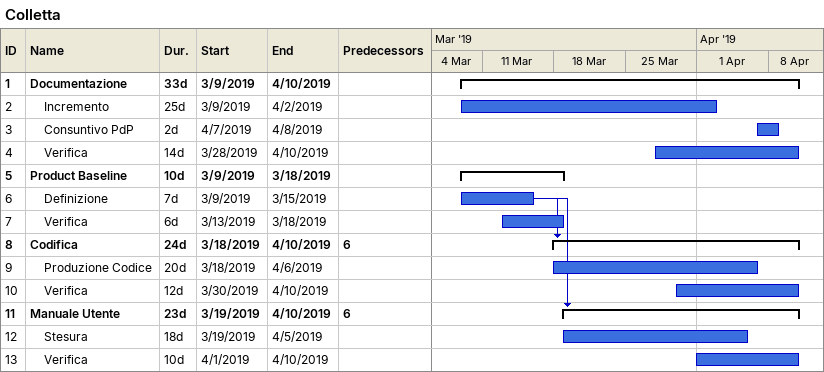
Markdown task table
Colletta

| ID | Level | Task | Duration | Start | Finish | Predecessors |
|---|---|---|---|---|---|---|
| 1 | 1 | **Documentazione** | 33d | 2019-03-09 | 2019-04-10 |  |
| 2 | 2 | Incremento | 25d | 2019-03-09 | 2019-04-02 |  |
| 3 | 2 | Consuntivo PdP | 2d | 2019-04-07 | 2019-04-08 |  |
| 4 | 2 | Verifica | 14d | 2019-03-28 | 2019-04-10 |  |
| 5 | 1 | **Product Baseline** | 10d | 2019-03-09 | 2019-03-18 |  |
| 6 | 2 | Definizione | 7d | 2019-03-09 | 2019-03-15 |  |
| 7 | 2 | Verifica | 6d | 2019-03-13 | 2019-03-18 |  |
| 8 | 1 | **Codifica** | 24d | 2019-03-18 | 2019-04-10 | 6 |
| 9 | 2 | Produzione Codice | 20d | 2019-03-18 | 2019-04-06 |  |
| 10 | 2 | Verifica | 12d | 2019-03-30 | 2019-04-10 |  |
| 11 | 1 | **Manuale Utente** | 23d | 2019-03-19 | 2019-04-10 | 6 |
| 12 | 2 | Stesura | 18d | 2019-03-19 | 2019-04-05 |  |
| 13 | 2 | Verifica | 10d | 2019-04-01 | 2019-04-10 |  |
